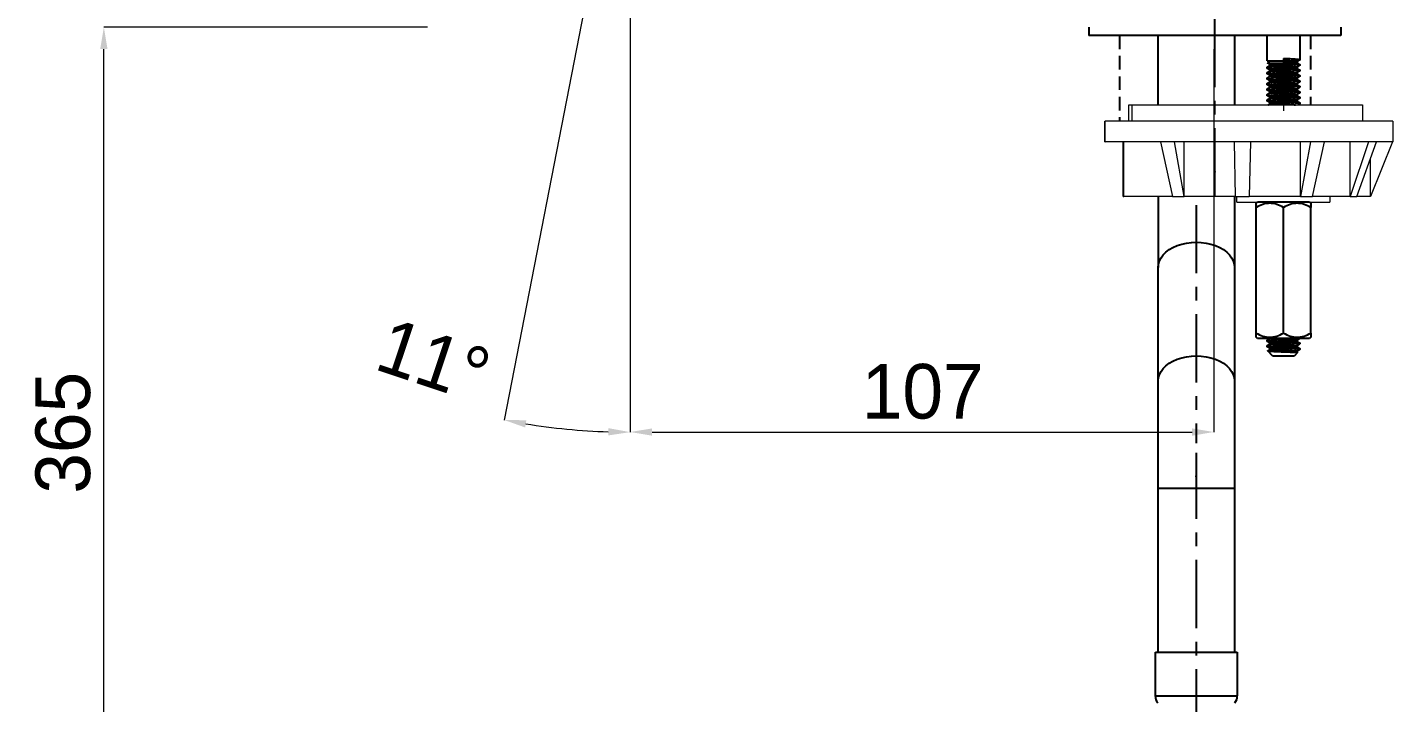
# Model space of a CAD drawing. Extents: x 0 to 1354, y 0 to 992.
# Drawn here: x 632.3 to 882.2, y 186.9 to 310.6 of the extents above; entities that cross this region are included whole.
import ezdxf

# ---------------------------------------------------------------- set-up
doc = ezdxf.new("R2010")
doc.units = 0
doc.header["$LTSCALE"] = 10
doc.header["$MEASUREMENT"] = 0
doc.header["$PDMODE"] = 3
doc.header["$PDSIZE"] = -10
doc.linetypes.add('CENTER', pattern=[2, 1.25, -0.25, 0.25, -0.25])
doc.linetypes.add('HIDDEN', pattern=[0.375, 0.25, -0.125])
doc.layers.get('0').update_dxf_attribs({"linetype": 'CONTINUOUS'})
doc.layers.get('DEFPOINTS').update_dxf_attribs({"linetype": 'CONTINUOUS'})
doc.layers.add('1', color=7, linetype='CONTINUOUS')
doc.styles.add('Daelim Dimension', font='')
doc.styles.get('Daelim Dimension').set_extended_font_data('나눔고딕')
doc.dimstyles.new('DEFAULT', dxfattribs={"dimscale": 2, "dimtxt": 2, "dimasz": 2, "dimexe": 0, "dimexo": 2, "dimgap": 1, "dimtad": 1, "dimdec": 1, "dimzin": 9, "dimdsep": 46, "dimtxsty": 'Daelim Dimension', "dimcen": 0.5, "dimclrd": 252, "dimclre": 252, "dimclrt": 3, "dimadec": 1, "dimazin": 0, "dimtfac": 1, "dimtdec": 1, "dimtix": 1, "dimtmove": 0, "dimatfit": 3, "dimfxl": 1, "dimtolj": 1, "dimtzin": 1, "dimlwd": 9, "dimlwe": 9, "dimarcsym": 0})

# ---------------------------------------------------------------- blocks, each defined once
blk = doc.blocks.new('*D0')
at = {"color": 5, "lineweight": 9, "ltscale": 0.5, "transparency": 16777216}
for p, q in [((742.64, 353.25), (742.64, 236.46)), ((849.49, 306.58), (849.49, 236.46)), ((746.64, 236.46), (845.49, 236.46))]:
    blk.add_line(p, q, dxfattribs=at)
at = {"color": 5, "ltscale": 0.5, "transparency": 16777216}
for points in [[(746.64, 237.12), (746.64, 235.79), (742.64, 236.46)], [(845.49, 237.12), (845.49, 235.79), (849.49, 236.46)]]:
    blk.add_solid(points, dxfattribs=at)
at = {"layer": 'DEFPOINTS', "color": 0, "ltscale": 0.5, "transparency": 16777216}
for p in [(742.64, 357.25), (849.49, 310.58), (849.49, 236.46)]:
    blk.add_point(p, dxfattribs=at)
at = {"color": 7, "ltscale": 0.5, "transparency": 16777216, "insert": (796.19, 243.86), "char_height": 10, "attachment_point": 5, "style": 'Daelim Dimension'}
blk.add_mtext('\\A1;107', dxfattribs=at)
blk = doc.blocks.new('*D1')
at = {"color": 5, "lineweight": 9, "ltscale": 0.5, "transparency": 16777216}
for p, q in [((741.87, 353.32), (719.58, 238.66)), ((742.64, 349.25), (742.64, 236.44))]:
    blk.add_line(p, q, dxfattribs=at)
blk.add_arc((742.64, 357.25), 120.81, 260.8971, 268.1029, dxfattribs=at)
at = {"color": 5, "ltscale": 0.5, "transparency": 16777216}
for points in [[(723.41, 237.3), (723.64, 238.62), (719.58, 238.66)], [(738.65, 237.17), (738.63, 235.84), (742.64, 236.44)]]:
    blk.add_solid(points, dxfattribs=at)
at = {"layer": 'DEFPOINTS', "color": 0, "ltscale": 0.5, "transparency": 16777216}
for p in [(744.26, 365.59), (743.21, 360.19), (742.64, 357.25), (742.64, 353.25), (734.91, 236.68)]:
    blk.add_point(p, dxfattribs=at)
at = {"color": 7, "ltscale": 0.5, "transparency": 16777216, "insert": (706.69, 249.62), "char_height": 10, "attachment_point": 5, "rotation": 341.5327, "style": 'Daelim Dimension'}
blk.add_mtext('\\A1;11%%D', dxfattribs=at)
blk = doc.blocks.new('*D8')
at = {"color": 5, "lineweight": 9, "ltscale": 0.5, "transparency": 16777216}
for p, q in [((705.57, 310.58), (646.3, 310.58)), ((646.3, 166.08), (646.3, 306.58)), ((831.02, 162.08), (646.3, 162.08))]:
    blk.add_line(p, q, dxfattribs=at)
at = {"color": 5, "ltscale": 0.5, "transparency": 16777216}
for points in [[(645.63, 306.58), (646.97, 306.58), (646.3, 310.58)], [(645.63, 166.08), (646.97, 166.08), (646.3, 162.08)]]:
    blk.add_solid(points, dxfattribs=at)
at = {"layer": 'DEFPOINTS', "color": 0, "ltscale": 0.5, "transparency": 16777216}
for p in [(646.3, 310.58), (709.57, 310.58), (835.02, 162.08)]:
    blk.add_point(p, dxfattribs=at)
at = {"color": 7, "ltscale": 0.5, "transparency": 16777216, "insert": (638.85, 236.33), "char_height": 10, "attachment_point": 5, "rotation": 90, "style": 'Daelim Dimension'}
blk.add_mtext('\\A1;365', dxfattribs=at)

msp = doc.modelspace()

# ---------------------------------------------------------------- linework, layer by layer
at = {"ltscale": 0.5}
for p, q in [((826.61, 310.58), (826.61, 309.1)), ((872.74, 310.58), (872.74, 309.1))]:
    msp.add_line(p, q, dxfattribs=at)
at = {"color": 7, "linetype": 'HIDDEN'}
for p, q in [((832.19, 309.1), (832.19, 293.38)), ((867.19, 309.1), (867.19, 296.38))]:
    msp.add_line(p, q, dxfattribs=at)
at = {"layer": '1', "color": 7, "linetype": 'Continuous'}
for p, q in [((872.74, 309.1), (826.61, 309.1)), ((839.27, 296.38), (839.27, 309.1)), ((853.27, 309.1), (853.27, 296.38)), ((859.21, 304.43), (859.21, 309.1)), ((865.21, 309.1), (865.21, 304.59)), ((859.21, 304.43), (862.21, 304.43)), ((859.21, 303.09), (859.21, 303.26)), ((859.33, 304.04), (859.71, 304.43)), ((859.71, 303.55), (859.71, 303.8)), ((859.71, 302.55), (859.71, 302.8)), ((863.71, 303.93), (860.72, 303.93)), ((862.21, 304.84), (862.21, 304.43)), ((862.21, 304.43), (862.21, 304.13)), ((864.71, 304.43), (864.77, 304.37)), ((864.71, 304.31), (864.71, 304.06)), ((864.71, 303.31), (864.71, 303.06)), ((865.21, 303.76), (865.21, 303.59)), ((865.21, 302.76), (865.21, 302.59)), ((859.21, 302.09), (859.21, 302.26)), ((859.21, 301.09), (859.21, 301.26)), ((859.21, 300.09), (859.21, 300.26)), ((859.71, 301.55), (859.71, 301.8)), ((859.71, 300.55), (859.71, 300.8)), ((864.71, 302.31), (864.71, 302.06)), ((864.71, 301.31), (864.71, 301.06)), ((864.71, 300.31), (864.71, 300.06)), ((865.21, 301.76), (865.21, 301.59)), ((865.21, 300.76), (865.21, 300.59)), ((859.21, 299.09), (859.21, 299.26)), ((859.21, 298.09), (859.21, 298.26)), ((859.71, 299.55), (859.71, 299.8)), ((859.71, 298.55), (859.71, 298.8)), ((859.71, 297.55), (859.71, 297.8)), ((864.71, 299.31), (864.71, 299.06)), ((864.71, 298.31), (864.71, 298.06)), ((865.21, 299.76), (865.21, 299.59)), ((865.21, 298.76), (865.21, 298.59)), ((865.21, 297.76), (865.21, 297.59)), ((859.21, 297.09), (859.21, 297.26)), ((859.71, 296.55), (859.71, 296.8)), ((864.71, 297.31), (864.71, 297.06)), ((865.21, 296.76), (865.21, 296.59)), ((839.27, 279.58), (839.27, 266.62)), ((853.27, 279.58), (853.27, 266.62)), ((857.21, 278.36), (857.44, 278.58)), ((857.21, 254.58), (857.21, 277.58)), ((866.99, 278.58), (857.44, 278.58)), ((862.21, 254.58), (862.21, 277.58)), ((866.99, 278.58), (867.21, 278.36)), ((867.21, 254.58), (867.21, 277.58)), ((839.27, 245.81), (839.27, 266.62)), ((853.27, 266.62), (853.27, 245.81)), ((857.44, 253.58), (857.21, 253.81)), ((866.99, 253.58), (857.44, 253.58)), ((859.21, 253.09), (859.21, 253.26)), ((859.71, 253.55), (859.71, 253.58)), ((859.71, 252.55), (859.71, 252.8)), ((864.71, 253.31), (864.71, 253.06)), ((865.21, 252.76), (865.21, 252.59)), ((867.21, 253.81), (866.99, 253.58)), ((859.21, 252.09), (859.21, 252.26)), ((860.21, 250.43), (859.34, 251.3)), ((859.71, 251.55), (859.71, 251.8)), ((860.21, 250.43), (864.21, 250.43)), ((864.79, 251), (864.21, 250.43)), ((864.71, 252.31), (864.71, 252.06)), ((864.71, 251.31), (864.71, 251.05)), ((865.21, 251.76), (865.21, 251.59)), ((839.27, 226.13), (839.27, 245.81)), ((853.27, 245.81), (853.27, 226.13)), ((839.27, 196.13), (839.27, 226.13)), ((846.27, 226.13), (839.27, 226.13)), ((853.27, 226.13), (846.27, 226.13)), ((853.27, 226.13), (853.27, 196.13)), ((838.77, 188.13), (838.77, 196.13)), ((838.77, 196.13), (846.27, 196.13)), ((846.27, 196.13), (853.77, 196.13)), ((853.77, 196.13), (853.77, 188.13)), ((838.77, 188.13), (846.27, 188.13)), ((846.27, 188.13), (853.77, 188.13))]:
    msp.add_line(p, q, dxfattribs=at)
at = {"layer": '1', "color": 7, "linetype": 'Continuous', "lineweight": 18}
for p, q in [((833.9, 293.38), (833.9, 296.38)), ((833.9, 296.38), (834.45, 296.38)), ((834.45, 296.38), (876.71, 296.38)), ((876.71, 296.38), (876.71, 293.38)), ((829.5, 293.38), (829.58, 293.38)), ((829.5, 289.58), (829.5, 293.38)), ((882.21, 293.38), (829.58, 293.38)), ((882.21, 293.38), (882.21, 289.58)), ((829.5, 289.58), (829.58, 289.58)), ((839.72, 289.58), (829.58, 289.58)), ((832.9, 279.58), (832.9, 289.58)), ((839.72, 289.58), (841.9, 279.58)), ((842.25, 289.58), (839.72, 289.58)), ((853.25, 289.58), (842.28, 289.58)), ((842.28, 289.58), (842.28, 289.58)), ((844.06, 279.58), (842.28, 289.58)), ((844.06, 279.58), (844.06, 289.58)), ((856.18, 289.58), (853.25, 289.58)), ((853.46, 279.58), (853.25, 289.58)), ((856.21, 289.58), (855.96, 279.58)), ((856.21, 289.58), (856.21, 289.58)), ((867.18, 289.58), (856.21, 289.58)), ((867.18, 289.58), (865.36, 279.58)), ((865.36, 279.58), (865.36, 289.58)), ((869.71, 289.58), (867.18, 289.58)), ((867.53, 279.58), (869.74, 289.58)), ((869.74, 289.58), (869.74, 289.58)), ((877.76, 289.58), (869.74, 289.58)), ((877.76, 289.58), (874.41, 279.58)), ((874.41, 279.58), (874.41, 289.58)), ((875.66, 279.58), (879.24, 289.58)), ((879.23, 289.58), (877.76, 289.58)), ((882.17, 289.58), (878.18, 279.58)), ((879.24, 289.58), (879.24, 289.58)), ((882.17, 289.58), (879.24, 289.58)), ((882.21, 289.58), (882.17, 289.58)), ((878.18, 279.58), (878.18, 286.61)), ((832.9, 279.58), (832.97, 279.58)), ((841.9, 279.58), (832.97, 279.58)), ((841.9, 279.58), (844.06, 279.58)), ((853.46, 279.58), (844.06, 279.58)), ((853.46, 279.58), (855.96, 279.58)), ((853.71, 278.58), (853.71, 279.58)), ((853.71, 278.58), (870.71, 278.58)), ((865.36, 279.58), (855.96, 279.58)), ((865.36, 279.58), (867.53, 279.58)), ((874.41, 279.58), (867.53, 279.58)), ((870.71, 279.58), (870.71, 278.58)), ((874.41, 279.58), (875.66, 279.58)), ((878.18, 279.58), (875.66, 279.58))]:
    msp.add_line(p, q, dxfattribs=at)
at = {"layer": '1', "color": 7, "linetype": 'Continuous', "lineweight": 13}
for p, q in [((834.45, 296.38), (834.45, 293.38)), ((829.58, 289.58), (829.58, 293.38)), ((832.97, 279.58), (832.97, 289.58))]:
    msp.add_line(p, q, dxfattribs=at)
at = {"layer": '1', "color": 7, "linetype": 'Continuous'}
for centre, start, end in [((840.76, 188.13), 180, 218.4508), ((851.77, 188.13), 321.5492, 0)]:
    msp.add_arc(centre, 2, start, end, dxfattribs=at)
at = {"layer": '1', "color": 7, "linetype": 'Continuous', "lineweight": 18, "extrusion": (0, 0, -1)}
for centre, major_axis, ratio, start_param, end_param in [((854.61, 221.43), (-15.38, 68.06), 0.332406, 0.128423, 0.129785), ((854.73, 221.43), (-0.02, 68.25), 0.401159, 0.053537, 0.054899), ((854.85, 221.46), (15.35, 68.03), 0.332526, 6.261762, 6.263125), ((854.93, 221.43), (24.43, 68.11), 0.178447, 6.272718, 6.27408)]:
    msp.add_ellipse(centre, major_axis=major_axis, ratio=ratio, start_param=start_param, end_param=end_param, dxfattribs=at)
at = {"layer": '1', "color": 7, "linetype": 'Continuous', "extrusion": (0, 0, -1)}
for centre in [(846.27, 266.62), (846.27, 245.81)]:
    msp.add_ellipse(centre, major_axis=(-7, 0), ratio=0.656059, start_param=0, end_param=3.141593, dxfattribs=at)
at = {"layer": '1', "color": 1, "linetype": 'CENTER'}
for points, knots in [([(849.67, 279.8), (849.67, 284.8), (849.67, 331.53)], [0, 0, 0.096663, 1, 1]), ([(846.27, 277.98), (846.27, 272.98), (846.27, 234.45)], [0, 0, 0.114857, 1, 1]), ([(846.27, 232.63), (846.27, 227.63), (846.27, 170.7)], [0, 0, 0.080737, 1, 1])]:
    msp.add_open_spline(points, degree=1, knots=knots, dxfattribs=at)
at = {"layer": '1', "color": 7, "linetype": 'Continuous'}
for points, knots in [([(859.21, 303.26), (859.21, 303.25), (859.23, 303.24), (859.33, 303.21), (859.46, 303.19), (859.8, 303.16), (860.02, 303.14), (860.54, 303.11), (860.83, 303.09), (861.46, 303.05), (861.8, 303.03), (862.48, 303), (862.82, 302.98), (863.46, 302.94), (863.76, 302.93), (864.3, 302.89), (864.53, 302.87), (864.9, 302.84), (865.04, 302.82), (865.18, 302.79), (865.21, 302.78), (865.21, 302.76)], [0, 0, 0, 0, 0.062306, 0.062306, 0.169753, 0.169753, 0.277207, 0.277207, 0.384644, 0.384644, 0.49211, 0.49211, 0.599543, 0.599543, 0.707012, 0.707012, 0.814452, 0.814452, 0.921903, 0.921903, 1, 1, 1, 1]), ([(865.21, 302.59), (865.21, 302.6), (865.21, 302.6), (865.16, 302.63), (865.07, 302.65), (864.78, 302.68), (864.58, 302.7), (864.11, 302.74), (863.82, 302.76), (863.22, 302.79), (862.89, 302.81), (862.22, 302.84), (861.87, 302.86), (861.22, 302.9), (860.9, 302.92), (860.33, 302.95), (860.07, 302.97), (859.65, 303.01), (859.49, 303.03), (859.27, 303.06), (859.22, 303.08), (859.21, 303.09)], [0, 0, 0, 0, 0.035132, 0.035132, 0.142705, 0.142705, 0.250312, 0.250312, 0.357888, 0.357888, 0.465496, 0.465496, 0.57307, 0.57307, 0.68066, 0.68066, 0.788248, 0.788248, 0.895827, 0.895827, 1, 1, 1, 1]), ([(860.72, 303.93), (860.44, 303.94), (860.19, 303.95), (859.77, 303.97), (859.6, 303.98), (859.38, 304.01), (859.32, 304.02), (859.32, 304.03), (859.32, 304.03), (859.32, 304.03)], [0, 0, 0, 0, 0.321107, 0.321107, 0.64382, 0.64382, 0.966535, 0.966535, 1, 1, 1, 1]), ([(864.7, 303.07), (864.67, 303.08), (864.6, 303.1), (864.39, 303.13), (864.23, 303.15), (863.84, 303.19), (863.61, 303.21), (863.11, 303.24), (862.84, 303.26), (862.28, 303.3), (861.99, 303.32), (861.45, 303.35), (861.18, 303.37), (860.69, 303.4), (860.47, 303.42), (860.12, 303.46), (859.97, 303.47), (859.77, 303.51), (859.72, 303.53), (859.71, 303.55), (859.71, 303.55), (859.71, 303.55)], [0, 0, 0, 0, 0.099977, 0.099977, 0.211767, 0.211767, 0.32359, 0.32359, 0.435385, 0.435385, 0.547181, 0.547181, 0.658997, 0.658997, 0.77079, 0.77079, 0.882627, 0.882627, 0.994411, 0.994411, 1, 1, 1, 1]), ([(864.7, 302.07), (864.69, 302.08), (864.66, 302.09), (864.54, 302.11), (864.42, 302.13), (864.09, 302.17), (863.89, 302.19), (863.43, 302.22), (863.17, 302.24), (862.63, 302.27), (862.35, 302.29), (861.79, 302.33), (861.5, 302.35), (860.99, 302.38), (860.74, 302.4), (860.33, 302.44), (860.15, 302.45), (859.88, 302.49), (859.79, 302.51), (859.72, 302.53), (859.71, 302.54), (859.71, 302.55)], [0, 0, 0, 0, 0.058801, 0.058801, 0.169952, 0.169952, 0.281099, 0.281099, 0.39227, 0.39227, 0.503404, 0.503404, 0.614583, 0.614583, 0.725721, 0.725721, 0.836889, 0.836889, 0.948035, 0.948035, 1, 1, 1, 1]), ([(859.73, 303.79), (859.76, 303.77), (859.82, 303.76), (860.02, 303.73), (860.18, 303.71), (860.55, 303.67), (860.78, 303.65), (861.28, 303.62), (861.55, 303.6), (862.1, 303.56), (862.39, 303.54), (862.94, 303.51), (863.21, 303.49), (863.7, 303.46), (863.92, 303.44), (864.29, 303.4), (864.44, 303.38), (864.64, 303.35), (864.7, 303.33), (864.71, 303.31), (864.71, 303.31), (864.71, 303.3)], [0, 0, 0, 0, 0.092499, 0.092499, 0.204283, 0.204283, 0.316097, 0.316097, 0.427888, 0.427888, 0.539675, 0.539675, 0.651489, 0.651489, 0.763274, 0.763274, 0.875106, 0.875106, 0.986884, 0.986884, 1, 1, 1, 1]), ([(859.73, 302.79), (859.74, 302.78), (859.75, 302.78), (859.82, 302.76), (859.93, 302.74), (860.21, 302.7), (860.4, 302.68), (860.83, 302.65), (861.08, 302.63), (861.61, 302.6), (861.89, 302.58), (862.45, 302.54), (862.74, 302.52), (863.27, 302.49), (863.52, 302.47), (863.97, 302.43), (864.16, 302.41), (864.47, 302.38), (864.58, 302.36), (864.69, 302.33), (864.71, 302.32), (864.71, 302.3)], [0, 0, 0, 0, 0.032245, 0.032245, 0.143447, 0.143447, 0.254625, 0.254625, 0.365847, 0.365847, 0.477017, 0.477017, 0.588222, 0.588222, 0.699404, 0.699404, 0.810594, 0.810594, 0.921793, 0.921793, 1, 1, 1, 1]), ([(865.21, 303.59), (865.21, 303.61), (865.18, 303.62), (865.05, 303.65), (864.91, 303.67), (864.54, 303.7), (864.3, 303.72), (863.77, 303.76), (863.46, 303.78), (862.83, 303.81), (862.48, 303.83), (861.81, 303.87), (861.47, 303.88), (861.16, 303.9), (861.01, 303.91), (860.86, 303.92), (860.72, 303.93)], [0, 0, 0, 0, 0.117085, 0.117085, 0.278512, 0.278512, 0.439927, 0.439927, 0.601334, 0.601334, 0.762766, 0.762766, 0.924158, 0.924158, 0.924158, 1, 1, 1, 1]), ([(865.21, 304.59), (865.21, 304.61), (865.17, 304.63), (864.99, 304.66), (864.83, 304.68), (864.44, 304.71), (864.19, 304.73), (863.63, 304.77), (863.32, 304.79), (862.74, 304.82), (862.48, 304.83), (862.21, 304.84)], [0, 0, 0, 0, 0.187281, 0.187281, 0.402456, 0.402456, 0.617581, 0.617581, 0.832718, 0.832718, 1, 1, 1, 1]), ([(862.21, 304.55), (862.25, 304.55), (862.28, 304.55), (862.6, 304.53), (862.88, 304.51), (863.4, 304.48), (863.65, 304.46), (863.91, 304.44), (863.96, 304.43), (864, 304.43)], [0, 0, 0, 0, 0.053341, 0.053341, 0.477671, 0.477671, 0.901842, 0.901842, 1, 1, 1, 1]), ([(864.7, 304.07), (864.69, 304.07), (864.68, 304.08), (864.59, 304.1), (864.48, 304.12), (864.19, 304.16), (864, 304.18), (863.56, 304.21), (863.31, 304.23), (862.78, 304.26), (862.49, 304.28), (862.21, 304.3)], [0, 0, 0, 0, 0.082063, 0.082063, 0.311546, 0.311546, 0.540984, 0.540984, 0.770498, 0.770498, 1, 1, 1, 1]), ([(862.21, 304.13), (862.37, 304.11), (862.54, 304.08), (862.7, 304.06), (863.04, 304.02), (863.39, 303.97), (863.71, 303.93)], [0, 0, 0, 0, 0.316637, 0.316637, 0.316637, 1, 1, 1, 1]), ([(863.71, 303.93), (863.99, 303.91), (864.26, 303.89), (864.69, 303.86), (864.87, 303.84), (865.12, 303.8), (865.2, 303.79), (865.21, 303.77), (865.21, 303.76), (865.21, 303.76)], [0, 0, 0, 0, 0.314872, 0.314872, 0.636042, 0.636042, 0.957308, 0.957308, 1, 1, 1, 1]), ([(864.79, 304.35), (864.78, 304.36), (864.75, 304.37), (864.61, 304.39), (864.49, 304.4), (864.23, 304.42), (864.12, 304.42), (864, 304.43)], [0, 0, 0, 0, 0.316108, 0.316108, 0.752657, 0.752657, 1, 1, 1, 1]), ([(864, 304.43), (864.15, 304.43), (864.29, 304.43), (864.58, 304.43), (864.71, 304.43), (864.89, 304.43), (864.94, 304.43), (864.94, 304.43), (864.94, 304.43), (864.94, 304.43)], [0, 0, 0, 0, 0.255283, 0.255283, 0.609051, 0.609051, 0.994456, 0.994456, 1, 1, 1, 1]), ([(859.23, 302.28), (859.22, 302.27), (859.21, 302.27), (859.21, 302.25), (859.27, 302.23), (859.48, 302.19), (859.65, 302.17), (860.07, 302.14), (860.32, 302.12), (860.89, 302.08), (861.21, 302.06), (861.87, 302.03), (862.21, 302.01), (862.88, 301.98), (863.21, 301.96), (863.82, 301.92), (864.1, 301.91), (864.57, 301.87), (864.77, 301.85), (865.06, 301.81), (865.16, 301.8), (865.21, 301.77), (865.21, 301.77), (865.21, 301.76)], [0, 0, 0, 0, 0.027906, 0.027906, 0.132117, 0.132117, 0.236367, 0.236367, 0.340585, 0.340585, 0.444817, 0.444817, 0.54904, 0.54904, 0.653254, 0.653254, 0.7575, 0.7575, 0.861716, 0.861716, 0.965964, 0.965964, 1, 1, 1, 1]), ([(865.2, 301.58), (865.2, 301.58), (865.21, 301.59), (865.22, 301.61), (865.17, 301.63), (864.97, 301.66), (864.81, 301.68), (864.41, 301.71), (864.15, 301.73), (863.59, 301.77), (863.28, 301.79), (862.63, 301.82), (862.28, 301.84), (861.61, 301.88), (861.28, 301.9), (860.67, 301.93), (860.38, 301.95), (859.89, 301.98), (859.69, 302), (859.38, 302.04), (859.28, 302.06), (859.22, 302.08), (859.21, 302.09), (859.21, 302.09)], [0, 0, 0, 0, 0.023619, 0.023619, 0.12783, 0.12783, 0.232073, 0.232073, 0.336291, 0.336291, 0.440517, 0.440517, 0.544741, 0.544741, 0.648951, 0.648951, 0.753198, 0.753198, 0.857412, 0.857412, 0.961655, 0.961655, 1, 1, 1, 1]), ([(859.21, 301.26), (859.21, 301.26), (859.22, 301.25), (859.28, 301.22), (859.38, 301.2), (859.68, 301.17), (859.89, 301.15), (860.37, 301.12), (860.66, 301.1), (861.27, 301.06), (861.6, 301.04), (862.27, 301.01), (862.62, 300.99), (863.27, 300.95), (863.59, 300.94), (864.15, 300.9), (864.4, 300.88), (864.81, 300.85), (864.97, 300.83), (865.16, 300.79), (865.21, 300.78), (865.21, 300.76)], [0, 0, 0, 0, 0.039741, 0.039741, 0.147309, 0.147309, 0.254905, 0.254905, 0.362472, 0.362472, 0.470074, 0.470074, 0.57764, 0.57764, 0.685227, 0.685227, 0.792804, 0.792804, 0.900377, 0.900377, 1, 1, 1, 1]), ([(865.21, 300.59), (865.21, 300.6), (865.2, 300.61), (865.11, 300.64), (864.99, 300.66), (864.67, 300.69), (864.45, 300.71), (863.94, 300.75), (863.65, 300.77), (863.03, 300.8), (862.69, 300.82), (862.02, 300.85), (861.67, 300.87), (861.03, 300.91), (860.72, 300.93), (860.18, 300.96), (859.93, 300.98), (859.55, 301.02), (859.41, 301.04), (859.25, 301.07), (859.22, 301.08), (859.21, 301.09)], [0, 0, 0, 0, 0.056335, 0.056335, 0.163935, 0.163935, 0.27155, 0.27155, 0.379144, 0.379144, 0.48677, 0.48677, 0.594361, 0.594361, 0.701983, 0.701983, 0.809582, 0.809582, 0.917187, 0.917187, 1, 1, 1, 1]), ([(859.21, 300.26), (859.21, 300.25), (859.25, 300.23), (859.4, 300.2), (859.55, 300.18), (859.93, 300.15), (860.17, 300.13), (860.71, 300.09), (861.02, 300.07), (861.67, 300.04), (862.01, 300.02), (862.68, 299.99), (863.02, 299.97), (863.64, 299.93), (863.94, 299.92), (864.44, 299.88), (864.66, 299.86), (864.99, 299.82), (865.11, 299.81), (865.2, 299.78), (865.21, 299.77), (865.21, 299.76)], [0, 0, 0, 0, 0.082541, 0.082541, 0.190228, 0.190228, 0.297899, 0.297899, 0.405571, 0.405571, 0.513253, 0.513253, 0.620911, 0.620911, 0.728614, 0.728614, 0.836279, 0.836279, 0.943967, 0.943967, 1, 1, 1, 1]), ([(865.21, 299.59), (865.21, 299.6), (865.21, 299.6), (865.2, 299.62), (865.13, 299.64), (864.88, 299.67), (864.7, 299.69), (864.26, 299.73), (863.99, 299.74), (863.41, 299.78), (863.09, 299.8), (862.42, 299.83), (862.08, 299.85), (861.42, 299.89), (861.09, 299.91), (860.5, 299.94), (860.22, 299.96), (859.77, 299.99), (859.58, 300.01), (859.32, 300.05), (859.24, 300.07), (859.22, 300.09), (859.21, 300.09), (859.21, 300.09)], [0, 0, 0, 0, 0.012831, 0.012831, 0.120415, 0.120415, 0.228042, 0.228042, 0.335633, 0.335633, 0.443245, 0.443245, 0.550837, 0.550837, 0.65843, 0.65843, 0.766043, 0.766043, 0.873632, 0.873632, 0.981255, 0.981255, 1, 1, 1, 1]), ([(864.7, 301.07), (864.7, 301.07), (864.69, 301.07), (864.65, 301.09), (864.56, 301.11), (864.31, 301.14), (864.13, 301.16), (863.72, 301.2), (863.48, 301.22), (862.97, 301.25), (862.69, 301.27), (862.13, 301.31), (861.85, 301.32), (861.3, 301.36), (861.04, 301.38), (860.58, 301.41), (860.37, 301.43), (860.04, 301.47), (859.91, 301.48), (859.75, 301.52), (859.71, 301.54), (859.71, 301.55)], [0, 0, 0, 0, 0.012707, 0.012707, 0.12395, 0.12395, 0.235157, 0.235157, 0.346407, 0.346407, 0.457609, 0.457609, 0.568831, 0.568831, 0.680053, 0.680053, 0.791266, 0.791266, 0.902509, 0.902509, 1, 1, 1, 1]), ([(864.7, 300.07), (864.68, 300.08), (864.64, 300.09), (864.48, 300.12), (864.34, 300.14), (863.99, 300.18), (863.77, 300.19), (863.3, 300.23), (863.03, 300.25), (862.48, 300.28), (862.2, 300.3), (861.64, 300.34), (861.36, 300.35), (860.86, 300.39), (860.63, 300.41), (860.23, 300.45), (860.07, 300.46), (859.83, 300.5), (859.75, 300.52), (859.72, 300.54), (859.71, 300.55), (859.71, 300.55)], [0, 0, 0, 0, 0.07777, 0.07777, 0.188937, 0.188937, 0.300118, 0.300118, 0.4113, 0.4113, 0.522462, 0.522462, 0.633664, 0.633664, 0.744828, 0.744828, 0.856032, 0.856032, 0.967193, 0.967193, 1, 1, 1, 1]), ([(859.73, 301.79), (859.75, 301.78), (859.79, 301.76), (859.95, 301.73), (860.09, 301.72), (860.45, 301.68), (860.66, 301.66), (861.14, 301.63), (861.41, 301.61), (861.95, 301.57), (862.24, 301.55), (862.8, 301.52), (863.07, 301.5), (863.58, 301.47), (863.81, 301.45), (864.2, 301.41), (864.36, 301.39), (864.6, 301.36), (864.68, 301.34), (864.71, 301.32), (864.71, 301.31), (864.71, 301.3)], [0, 0, 0, 0, 0.074862, 0.074862, 0.186419, 0.186419, 0.297989, 0.297989, 0.40956, 0.40956, 0.52111, 0.52111, 0.632701, 0.632701, 0.744254, 0.744254, 0.855848, 0.855848, 0.967397, 0.967397, 1, 1, 1, 1]), ([(859.73, 300.79), (859.73, 300.79), (859.73, 300.78), (859.78, 300.77), (859.87, 300.75), (860.13, 300.71), (860.3, 300.69), (860.71, 300.66), (860.95, 300.64), (861.47, 300.6), (861.75, 300.59), (862.3, 300.55), (862.59, 300.53), (863.13, 300.5), (863.39, 300.48), (863.86, 300.44), (864.06, 300.42), (864.4, 300.39), (864.52, 300.37), (864.68, 300.34), (864.71, 300.32), (864.71, 300.3)], [0, 0, 0, 0, 0.011172, 0.011172, 0.12261, 0.12261, 0.234012, 0.234012, 0.345459, 0.345459, 0.456857, 0.456857, 0.568276, 0.568276, 0.679694, 0.679694, 0.791102, 0.791102, 0.90254, 0.90254, 1, 1, 1, 1]), ([(859.21, 299.26), (859.21, 299.26), (859.22, 299.26), (859.24, 299.23), (859.32, 299.22), (859.58, 299.18), (859.76, 299.16), (860.22, 299.13), (860.49, 299.11), (861.08, 299.07), (861.41, 299.05), (862.07, 299.02), (862.42, 299), (863.08, 298.96), (863.4, 298.95), (863.99, 298.91), (864.26, 298.89), (864.7, 298.86), (864.88, 298.84), (865.13, 298.8), (865.2, 298.79), (865.21, 298.77), (865.21, 298.76), (865.21, 298.76)], [0, 0, 0, 0, 0.018325, 0.018325, 0.125896, 0.125896, 0.233511, 0.233511, 0.341089, 0.341089, 0.448693, 0.448693, 0.55627, 0.55627, 0.663855, 0.663855, 0.771451, 0.771451, 0.879028, 0.879028, 0.986637, 0.986637, 1, 1, 1, 1]), ([(865.21, 298.59), (865.21, 298.61), (865.18, 298.62), (865.05, 298.65), (864.91, 298.67), (864.54, 298.7), (864.31, 298.72), (863.77, 298.76), (863.47, 298.78), (862.83, 298.81), (862.49, 298.83), (861.82, 298.87), (861.48, 298.88), (860.85, 298.92), (860.55, 298.94), (860.03, 298.97), (859.81, 298.99), (859.46, 299.03), (859.34, 299.05), (859.23, 299.07), (859.21, 299.08), (859.21, 299.09)], [0, 0, 0, 0, 0.07721, 0.07721, 0.184876, 0.184876, 0.292534, 0.292534, 0.400187, 0.400187, 0.507857, 0.507857, 0.6155, 0.6155, 0.723186, 0.723186, 0.830835, 0.830835, 0.938504, 0.938504, 1, 1, 1, 1]), ([(859.21, 298.26), (859.21, 298.25), (859.23, 298.24), (859.34, 298.21), (859.46, 298.19), (859.8, 298.16), (860.03, 298.14), (860.54, 298.1), (860.84, 298.09), (861.47, 298.05), (861.81, 298.03), (862.48, 298), (862.82, 297.98), (863.46, 297.94), (863.77, 297.93), (864.3, 297.89), (864.54, 297.87), (864.91, 297.84), (865.04, 297.82), (865.18, 297.79), (865.21, 297.78), (865.21, 297.76)], [0, 0, 0, 0, 0.061744, 0.061744, 0.169363, 0.169363, 0.276988, 0.276988, 0.384598, 0.384598, 0.492236, 0.492236, 0.599841, 0.599841, 0.707482, 0.707482, 0.815094, 0.815094, 0.922717, 0.922717, 1, 1, 1, 1]), ([(865.21, 297.59), (865.21, 297.6), (865.21, 297.6), (865.16, 297.63), (865.07, 297.65), (864.78, 297.68), (864.58, 297.7), (864.11, 297.74), (863.83, 297.76), (863.22, 297.79), (862.89, 297.81), (862.22, 297.84), (861.88, 297.86), (861.22, 297.9), (860.9, 297.92), (860.33, 297.95), (860.08, 297.97), (859.66, 298.01), (859.49, 298.03), (859.27, 298.06), (859.21, 298.08), (859.21, 298.09)], [0, 0, 0, 0, 0.034236, 0.034236, 0.141807, 0.141807, 0.249413, 0.249413, 0.356986, 0.356986, 0.464592, 0.464592, 0.572164, 0.572164, 0.679752, 0.679752, 0.787339, 0.787339, 0.894915, 0.894915, 1, 1, 1, 1]), ([(864.7, 299.07), (864.69, 299.07), (864.68, 299.08), (864.61, 299.1), (864.51, 299.12), (864.22, 299.15), (864.03, 299.17), (863.6, 299.21), (863.35, 299.22), (862.83, 299.26), (862.55, 299.28), (861.99, 299.32), (861.7, 299.33), (861.17, 299.37), (860.91, 299.39), (860.47, 299.42), (860.27, 299.44), (859.97, 299.48), (859.85, 299.49), (859.74, 299.53), (859.71, 299.54), (859.71, 299.55)], [0, 0, 0, 0, 0.031894, 0.031894, 0.143094, 0.143094, 0.25427, 0.25427, 0.36549, 0.36549, 0.476658, 0.476658, 0.58786, 0.58786, 0.69904, 0.69904, 0.810228, 0.810228, 0.921426, 0.921426, 1, 1, 1, 1]), ([(864.7, 298.07), (864.67, 298.08), (864.61, 298.1), (864.41, 298.13), (864.26, 298.15), (863.88, 298.19), (863.65, 298.2), (863.16, 298.24), (862.89, 298.26), (862.34, 298.29), (862.05, 298.31), (861.5, 298.35), (861.22, 298.36), (860.74, 298.4), (860.51, 298.42), (860.14, 298.45), (859.99, 298.47), (859.79, 298.51), (859.73, 298.53), (859.71, 298.55), (859.71, 298.55), (859.71, 298.55)], [0, 0, 0, 0, 0.095206, 0.095206, 0.206599, 0.206599, 0.318023, 0.318023, 0.429424, 0.429424, 0.540821, 0.540821, 0.652245, 0.652245, 0.763641, 0.763641, 0.875082, 0.875082, 0.98647, 0.98647, 1, 1, 1, 1]), ([(864.7, 297.07), (864.69, 297.07), (864.66, 297.08), (864.56, 297.11), (864.44, 297.13), (864.13, 297.16), (863.93, 297.18), (863.48, 297.22), (863.22, 297.23), (862.68, 297.27), (862.4, 297.29), (861.84, 297.33), (861.56, 297.34), (861.03, 297.38), (860.79, 297.4), (860.36, 297.43), (860.18, 297.45), (859.9, 297.48), (859.8, 297.5), (859.73, 297.53), (859.71, 297.54), (859.71, 297.55)], [0, 0, 0, 0, 0.052596, 0.052596, 0.163566, 0.163566, 0.274525, 0.274525, 0.385516, 0.385516, 0.496464, 0.496464, 0.607456, 0.607456, 0.71841, 0.71841, 0.829389, 0.829389, 0.940353, 0.940353, 1, 1, 1, 1]), ([(859.73, 299.79), (859.74, 299.78), (859.77, 299.77), (859.89, 299.74), (860.02, 299.73), (860.34, 299.69), (860.55, 299.67), (861.01, 299.64), (861.27, 299.62), (861.81, 299.58), (862.09, 299.56), (862.65, 299.53), (862.93, 299.51), (863.45, 299.48), (863.69, 299.46), (864.11, 299.42), (864.28, 299.4), (864.55, 299.37), (864.64, 299.35), (864.7, 299.32), (864.71, 299.31), (864.71, 299.3)], [0, 0, 0, 0, 0.057292, 0.057292, 0.16864, 0.16864, 0.279984, 0.279984, 0.391351, 0.391351, 0.502682, 0.502682, 0.614058, 0.614058, 0.725393, 0.725393, 0.836759, 0.836759, 0.948101, 0.948101, 1, 1, 1, 1]), ([(859.73, 298.79), (859.76, 298.77), (859.83, 298.76), (860.05, 298.72), (860.21, 298.7), (860.59, 298.67), (860.83, 298.65), (861.32, 298.61), (861.6, 298.6), (862.16, 298.56), (862.44, 298.54), (862.99, 298.51), (863.26, 298.49), (863.74, 298.45), (863.96, 298.43), (864.32, 298.4), (864.46, 298.38), (864.66, 298.34), (864.71, 298.33), (864.71, 298.31), (864.71, 298.31), (864.71, 298.3)], [0, 0, 0, 0, 0.103117, 0.103117, 0.214523, 0.214523, 0.325963, 0.325963, 0.437372, 0.437372, 0.548784, 0.548784, 0.660215, 0.660215, 0.771623, 0.771623, 0.883075, 0.883075, 0.994475, 0.994475, 1, 1, 1, 1]), ([(859.73, 297.79), (859.74, 297.78), (859.75, 297.78), (859.84, 297.75), (859.95, 297.74), (860.25, 297.7), (860.44, 297.68), (860.88, 297.65), (861.13, 297.63), (861.66, 297.59), (861.94, 297.57), (862.51, 297.54), (862.79, 297.52), (863.32, 297.48), (863.57, 297.47), (864, 297.43), (864.19, 297.41), (864.49, 297.38), (864.6, 297.36), (864.69, 297.33), (864.71, 297.32), (864.71, 297.3)], [0, 0, 0, 0, 0.039709, 0.039709, 0.150892, 0.150892, 0.262057, 0.262057, 0.373261, 0.373261, 0.484417, 0.484417, 0.595611, 0.595611, 0.706776, 0.706776, 0.817955, 0.817955, 0.929134, 0.929134, 1, 1, 1, 1]), ([(859.22, 297.28), (859.22, 297.27), (859.21, 297.27), (859.21, 297.25), (859.27, 297.23), (859.49, 297.19), (859.65, 297.17), (860.07, 297.14), (860.33, 297.12), (860.9, 297.08), (861.21, 297.06), (861.87, 297.03), (862.22, 297.01), (862.88, 296.98), (863.22, 296.96), (863.82, 296.92), (864.1, 296.9), (864.58, 296.87), (864.78, 296.85), (865.07, 296.81), (865.16, 296.8), (865.21, 296.77), (865.21, 296.77), (865.21, 296.76)], [0, 0, 0, 0, 0.024183, 0.024183, 0.12889, 0.12889, 0.233634, 0.233634, 0.338347, 0.338347, 0.443073, 0.443073, 0.547791, 0.547791, 0.652499, 0.652499, 0.75724, 0.75724, 0.86195, 0.86195, 0.966692, 0.966692, 1, 1, 1, 1]), ([(865.2, 296.58), (865.21, 296.58), (865.21, 296.59), (865.22, 296.61), (865.17, 296.63), (864.97, 296.66), (864.81, 296.68), (864.41, 296.71), (864.16, 296.73), (863.6, 296.77), (863.28, 296.79), (862.63, 296.82), (862.29, 296.84), (861.62, 296.88), (861.28, 296.9), (860.67, 296.93), (860.38, 296.95), (859.9, 296.98), (859.69, 297), (859.39, 297.04), (859.28, 297.06), (859.22, 297.08), (859.21, 297.09), (859.21, 297.09)], [0, 0, 0, 0, 0.018089, 0.018089, 0.122798, 0.122798, 0.227541, 0.227541, 0.332257, 0.332257, 0.436982, 0.436982, 0.541706, 0.541706, 0.646414, 0.646414, 0.751161, 0.751161, 0.855874, 0.855874, 0.960616, 0.960616, 1, 1, 1, 1]), ([(860.97, 296.38), (860.93, 296.39), (860.89, 296.39), (860.62, 296.41), (860.41, 296.43), (860.06, 296.46), (859.93, 296.48), (859.76, 296.52), (859.71, 296.53), (859.71, 296.55)], [0.652794, 0.652794, 0.652794, 0.652794, 0.6715842, 0.6715842, 0.7835818, 0.7835818, 0.8956167, 0.8956167, 1, 1, 1, 1]), ([(859.73, 296.79), (859.76, 296.77), (859.8, 296.76), (859.98, 296.73), (860.12, 296.71), (860.48, 296.68), (860.7, 296.66), (861.19, 296.62), (861.46, 296.61), (862.01, 296.57), (862.29, 296.55), (862.85, 296.52), (863.12, 296.5), (863.62, 296.46), (863.85, 296.44), (864.2, 296.41), (864.33, 296.4), (864.44, 296.38)], [0, 0, 0, 0, 0.0807096, 0.0807096, 0.192471, 0.192471, 0.3042528, 0.3042528, 0.4160263, 0.4160263, 0.5277858, 0.5277858, 0.6395809, 0.6395809, 0.7513408, 0.7513408, 0.8421734, 0.8421734, 0.8421734, 0.8421734]), ([(857.21, 277.58), (857.21, 278.03), (857.21, 278.36), (857.21, 278.36), (857.21, 278.36), (857.21, 278.36)], [0, 0, 0, 0, 0.998824, 0.998824, 1, 1, 1, 1]), ([(862.21, 277.58), (861.43, 278.03), (860.6, 278.35), (858.85, 278.36), (858, 278.04), (857.21, 277.58)], [0, 0, 0, 0, 0.5, 0.5, 1, 1, 1, 1]), ([(867.21, 277.58), (866.43, 278.03), (865.6, 278.35), (863.85, 278.36), (863, 278.04), (862.21, 277.58)], [0, 0, 0, 0, 0.5, 0.5, 1, 1, 1, 1]), ([(867.21, 278.36), (867.21, 278.36), (867.21, 278.36), (867.21, 278.36), (867.21, 278.03), (867.21, 277.58)], [0, 0, 0, 0, 0.001176, 0.001176, 1, 1, 1, 1]), ([(857.21, 254.58), (857.99, 254.13), (858.83, 253.81), (860.58, 253.81), (861.43, 254.13), (862.21, 254.58)], [0, 0, 0, 0, 0.5, 0.5, 1, 1, 1, 1]), ([(857.21, 253.81), (857.21, 253.81), (857.21, 253.81), (857.21, 253.81), (857.21, 254.14), (857.21, 254.58)], [0, 0, 0, 0, 0.001176, 0.001176, 1, 1, 1, 1]), ([(859.21, 253.26), (859.21, 253.25), (859.23, 253.24), (859.35, 253.21), (859.48, 253.19), (859.83, 253.16), (860.05, 253.14), (860.57, 253.1), (860.87, 253.08), (861.51, 253.05), (861.85, 253.03), (862.52, 253), (862.86, 252.98), (863.5, 252.94), (863.8, 252.92), (864.33, 252.89), (864.56, 252.87), (864.92, 252.83), (865.06, 252.81), (865.19, 252.79), (865.21, 252.78), (865.21, 252.76)], [0, 0, 0, 0, 0.068293, 0.068293, 0.175759, 0.175759, 0.283228, 0.283228, 0.390683, 0.390683, 0.498164, 0.498164, 0.605614, 0.605614, 0.713102, 0.713102, 0.820558, 0.820558, 0.928028, 0.928028, 1, 1, 1, 1]), ([(865.21, 252.59), (865.21, 252.6), (865.21, 252.6), (865.17, 252.63), (865.08, 252.65), (864.8, 252.68), (864.61, 252.7), (864.14, 252.73), (863.86, 252.75), (863.26, 252.79), (862.93, 252.81), (862.26, 252.84), (861.92, 252.86), (861.26, 252.9), (860.94, 252.92), (860.36, 252.95), (860.1, 252.97), (859.68, 253), (859.51, 253.02), (859.28, 253.06), (859.22, 253.07), (859.21, 253.09), (859.21, 253.09), (859.21, 253.09)], [0, 0, 0, 0, 0.027734, 0.027734, 0.135296, 0.135296, 0.242896, 0.242896, 0.350462, 0.350462, 0.458058, 0.458058, 0.565623, 0.565623, 0.673201, 0.673201, 0.780781, 0.780781, 0.888349, 0.888349, 0.995941, 0.995941, 1, 1, 1, 1]), ([(864.7, 253.07), (864.69, 253.07), (864.68, 253.08), (864.6, 253.1), (864.5, 253.12), (864.21, 253.16), (864.02, 253.17), (863.58, 253.21), (863.33, 253.23), (862.81, 253.26), (862.52, 253.28), (861.96, 253.32), (861.68, 253.33), (861.15, 253.37), (860.89, 253.39), (860.45, 253.42), (860.26, 253.44), (859.96, 253.48), (859.84, 253.5), (859.73, 253.53), (859.71, 253.54), (859.71, 253.55)], [0, 0, 0, 0, 0.031507, 0.031507, 0.142897, 0.142897, 0.254264, 0.254264, 0.365675, 0.365675, 0.477033, 0.477033, 0.588428, 0.588428, 0.699798, 0.699798, 0.811178, 0.811178, 0.922565, 0.922565, 1, 1, 1, 1]), ([(864.7, 252.07), (864.67, 252.08), (864.61, 252.1), (864.4, 252.13), (864.24, 252.15), (863.86, 252.19), (863.63, 252.2), (863.14, 252.24), (862.87, 252.26), (862.31, 252.3), (862.02, 252.31), (861.47, 252.35), (861.2, 252.37), (860.72, 252.4), (860.5, 252.42), (860.13, 252.46), (859.98, 252.47), (859.78, 252.51), (859.72, 252.53), (859.71, 252.55), (859.71, 252.55), (859.71, 252.55)], [0, 0, 0, 0, 0.099593, 0.099593, 0.210607, 0.210607, 0.321652, 0.321652, 0.432672, 0.432672, 0.54369, 0.54369, 0.654733, 0.654733, 0.765748, 0.765748, 0.876809, 0.876809, 0.987817, 0.987817, 1, 1, 1, 1]), ([(859.73, 252.79), (859.75, 252.77), (859.82, 252.76), (860.04, 252.72), (860.19, 252.7), (860.58, 252.67), (860.81, 252.65), (861.3, 252.62), (861.58, 252.6), (862.13, 252.56), (862.42, 252.54), (862.97, 252.51), (863.24, 252.49), (863.72, 252.45), (863.94, 252.43), (864.3, 252.4), (864.45, 252.38), (864.65, 252.35), (864.71, 252.33), (864.71, 252.31), (864.71, 252.31), (864.71, 252.31)], [0, 0, 0, 0, 0.10314, 0.10314, 0.214351, 0.214351, 0.325594, 0.325594, 0.436809, 0.436809, 0.548025, 0.548025, 0.659263, 0.659263, 0.770476, 0.770476, 0.881733, 0.881733, 0.992938, 0.992938, 1, 1, 1, 1]), ([(861.79, 253.58), (861.98, 253.57), (862.16, 253.56), (862.63, 253.53), (862.91, 253.51), (863.43, 253.48), (863.67, 253.46), (864.09, 253.42), (864.27, 253.4), (864.54, 253.37), (864.63, 253.35), (864.7, 253.32), (864.71, 253.31), (864.71, 253.31)], [0, 0, 0, 0, 0.128816, 0.128816, 0.32331, 0.32331, 0.517733, 0.517733, 0.712206, 0.712206, 0.906643, 0.906643, 1, 1, 1, 1]), ([(862.21, 254.58), (862.99, 254.13), (863.83, 253.81), (865.58, 253.81), (866.43, 254.13), (867.21, 254.58)], [0, 0, 0, 0, 0.5, 0.5, 1, 1, 1, 1]), ([(867.21, 254.58), (867.21, 254.14), (867.21, 253.81), (867.21, 253.81), (867.21, 253.81), (867.21, 253.81)], [0, 0, 0, 0, 0.998824, 0.998824, 1, 1, 1, 1]), ([(859.21, 252.26), (859.21, 252.26), (859.21, 252.26), (859.22, 252.24), (859.28, 252.22), (859.5, 252.19), (859.67, 252.17), (860.1, 252.14), (860.36, 252.12), (860.93, 252.08), (861.25, 252.06), (861.91, 252.03), (862.26, 252.01), (862.92, 251.97), (863.25, 251.95), (863.85, 251.92), (864.13, 251.9), (864.6, 251.87), (864.8, 251.85), (865.08, 251.81), (865.17, 251.79), (865.21, 251.77), (865.21, 251.77), (865.21, 251.76)], [0, 0, 0, 0, 0.003809, 0.003809, 0.111244, 0.111244, 0.218721, 0.218721, 0.326163, 0.326163, 0.433621, 0.433621, 0.541066, 0.541066, 0.648505, 0.648505, 0.755974, 0.755974, 0.863413, 0.863413, 0.970887, 0.970887, 1, 1, 1, 1]), ([(865.21, 251.59), (865.21, 251.61), (865.17, 251.63), (864.99, 251.66), (864.83, 251.68), (864.44, 251.71), (864.19, 251.73), (863.63, 251.77), (863.32, 251.79), (862.67, 251.82), (862.33, 251.84), (861.66, 251.87), (861.32, 251.89), (860.7, 251.93), (860.41, 251.95), (859.92, 251.98), (859.71, 252), (859.4, 252.04), (859.29, 252.05), (859.22, 252.08), (859.21, 252.09), (859.21, 252.09)], [0, 0, 0, 0, 0.093194, 0.093194, 0.200714, 0.200714, 0.308211, 0.308211, 0.415714, 0.415714, 0.523218, 0.523218, 0.630705, 0.630705, 0.738233, 0.738233, 0.845726, 0.845726, 0.953246, 0.953246, 1, 1, 1, 1]), ([(859.32, 251.32), (859.32, 251.32), (859.34, 251.31), (859.44, 251.29), (859.56, 251.28), (859.88, 251.26), (860.09, 251.25), (860.57, 251.23), (860.84, 251.22), (861.41, 251.19), (861.72, 251.18), (862.32, 251.16), (862.63, 251.15), (863.2, 251.13), (863.47, 251.11), (863.95, 251.09), (864.16, 251.08), (864.49, 251.06), (864.62, 251.05), (864.77, 251.03), (864.8, 251.02), (864.79, 251.01)], [0, 0, 0, 0, 0.058372, 0.058372, 0.168451, 0.168451, 0.278369, 0.278369, 0.386789, 0.386789, 0.492818, 0.492818, 0.599316, 0.599316, 0.702464, 0.702464, 0.80625, 0.80625, 0.907176, 0.907176, 1, 1, 1, 1]), ([(864.71, 251.05), (864.71, 251.07), (864.68, 251.08), (864.55, 251.11), (864.43, 251.13), (864.11, 251.17), (863.91, 251.18), (863.46, 251.22), (863.2, 251.24), (862.66, 251.27), (862.37, 251.29), (861.81, 251.33), (861.53, 251.34), (861.01, 251.38), (860.77, 251.4), (860.35, 251.43), (860.17, 251.45), (859.89, 251.49), (859.8, 251.5), (859.73, 251.53), (859.71, 251.54), (859.71, 251.55)], [0, 0, 0, 0, 0.08353, 0.08353, 0.191213, 0.191213, 0.298888, 0.298888, 0.40659, 0.40659, 0.514254, 0.514254, 0.62196, 0.62196, 0.729629, 0.729629, 0.837323, 0.837323, 0.945, 0.945, 1, 1, 1, 1]), ([(859.73, 251.79), (859.74, 251.78), (859.75, 251.78), (859.83, 251.75), (859.94, 251.74), (860.23, 251.7), (860.42, 251.68), (860.86, 251.65), (861.11, 251.63), (861.64, 251.59), (861.92, 251.57), (862.48, 251.54), (862.77, 251.52), (863.3, 251.49), (863.55, 251.47), (863.99, 251.43), (864.18, 251.41), (864.48, 251.38), (864.59, 251.36), (864.69, 251.33), (864.71, 251.32), (864.71, 251.31)], [0, 0, 0, 0, 0.034851, 0.034851, 0.146422, 0.146422, 0.257971, 0.257971, 0.369563, 0.369563, 0.481104, 0.481104, 0.592683, 0.592683, 0.704234, 0.704234, 0.815798, 0.815798, 0.927365, 0.927365, 1, 1, 1, 1]), ([(865.2, 251.58), (865.21, 251.58), (865.21, 251.58), (865.21, 251.59), (865.21, 251.59), (865.21, 251.59)], [0, 0, 0, 0, 0.917094, 0.917094, 1, 1, 1, 1])]:
    msp.add_open_spline(points, degree=3, knots=knots, dxfattribs=at)
for points, degree in [([(859.22, 303.27), (859.47, 303.42), (859.71, 303.56)], 2), ([(859.73, 302.79), (859.47, 302.94), (859.22, 303.09)], 2), ([(859.22, 302.27), (859.47, 302.42), (859.71, 302.56)], 2), ([(859.74, 303.78), (859.54, 303.9), (859.34, 304.01)], 2), ([(864.69, 303.07), (864.95, 302.92), (865.21, 302.77)], 2), ([(864.7, 304.07), (864.95, 303.92), (865.21, 303.77)], 2), ([(865.21, 303.58), (864.96, 303.44), (864.71, 303.3)], 2), ([(865.21, 302.58), (864.96, 302.44), (864.71, 302.3)], 2), ([(865.21, 304.58), (865.07, 304.51), (864.94, 304.43)], 2), ([(865.2, 304.58), (865.2, 304.58), (865.21, 304.58), (865.21, 304.59)], 3), ([(859.73, 301.78), (859.48, 301.93), (859.22, 302.08)], 2), ([(859.22, 301.27), (859.46, 301.42), (859.71, 301.56)], 2), ([(859.73, 300.79), (859.47, 300.94), (859.22, 301.08)], 2), ([(859.22, 300.27), (859.47, 300.42), (859.71, 300.56)], 2), ([(859.73, 299.79), (859.48, 299.93), (859.22, 300.08)], 2), ([(864.69, 301.07), (864.95, 300.92), (865.21, 300.77)], 2), ([(864.69, 300.07), (864.95, 299.92), (865.21, 299.77)], 2), ([(864.7, 302.07), (864.95, 301.92), (865.21, 301.77)], 2), ([(865.21, 301.58), (864.96, 301.44), (864.71, 301.3)], 2), ([(865.21, 300.59), (864.96, 300.44), (864.71, 300.3)], 2), ([(859.22, 299.27), (859.46, 299.42), (859.71, 299.56)], 2), ([(859.73, 298.78), (859.48, 298.93), (859.22, 299.08)], 2), ([(859.22, 298.27), (859.47, 298.42), (859.71, 298.56)], 2), ([(859.73, 297.79), (859.47, 297.94), (859.22, 298.08)], 2), ([(859.22, 297.27), (859.46, 297.42), (859.71, 297.56)], 2), ([(864.69, 299.07), (864.95, 298.92), (865.21, 298.77)], 2), ([(864.69, 298.07), (864.95, 297.92), (865.21, 297.77)], 2), ([(865.2, 299.58), (864.96, 299.44), (864.71, 299.3)], 2), ([(865.21, 298.59), (864.96, 298.44), (864.71, 298.3)], 2), ([(865.21, 297.58), (864.96, 297.44), (864.71, 297.3)], 2), ([(859.74, 296.78), (859.48, 296.93), (859.22, 297.08)], 2), ([(859.41, 296.38), (859.56, 296.47), (859.71, 296.56)], 2), ([(864.7, 297.07), (864.95, 296.92), (865.21, 296.77)], 2), ([(865.21, 296.58), (865.04, 296.48), (864.86, 296.38)], 2), ([(859.22, 253.27), (859.47, 253.42), (859.71, 253.56)], 2), ([(859.73, 252.79), (859.47, 252.93), (859.22, 253.08)], 2), ([(859.22, 252.27), (859.46, 252.42), (859.71, 252.56)], 2), ([(864.69, 253.07), (864.95, 252.92), (865.21, 252.77)], 2), ([(865.21, 253.59), (864.96, 253.44), (864.71, 253.3)], 2), ([(865.2, 252.58), (864.96, 252.44), (864.71, 252.3)], 2), ([(859.73, 251.78), (859.48, 251.93), (859.22, 252.08)], 2), ([(859.34, 251.34), (859.53, 251.45), (859.71, 251.56)], 2), ([(864.69, 252.07), (864.95, 251.92), (865.21, 251.77)], 2), ([(865.21, 251.59), (864.96, 251.44), (864.71, 251.3)], 2)]:
    msp.add_open_spline(points, degree=degree, dxfattribs=at)
at = {"layer": '1', "color": 1, "linetype": 'CENTER', "lineweight": 13}
msp.add_open_spline([(862.21, 296.3), (862.21, 295.3)], degree=1, dxfattribs=at)

# ---------------------------------------------------------------- dimensions: what is measured, and where the dimension line sits
at = {"color": 5, "ltscale": 0.5}
dim = msp.add_angular_dim_2l(base=(734.91, 236.68), line1=((742.64, 353.25), (742.64, 357.25)), line2=((743.21, 360.19), (744.26, 365.59)), text='11%%D', dimstyle='DEFAULT', override={"dimtxt": 5, "dimclrd": 5, "dimclre": 5, "dimclrt": 7}, dxfattribs=at)
dim.commit()
dim.dimension.update_dxf_attribs({"geometry": '*D1', "text_midpoint": (704.37, 242.66), "dimtype": 162})
dim = msp.add_linear_dim(base=(849.49, 236.46), p1=(742.64, 357.25), p2=(849.49, 310.58), text='107', dimstyle='DEFAULT', override={"dimtxt": 5, "dimclrd": 5, "dimclre": 5, "dimclrt": 7}, dxfattribs=at)
dim.commit()
dim.dimension.update_dxf_attribs({"geometry": '*D0', "text_midpoint": (796.19, 236.46), "dimtype": 160})
dim = msp.add_linear_dim(base=(646.3, 310.58), p1=(835.02, 162.08), p2=(709.57, 310.58), angle=90, text='365', dimstyle='DEFAULT', override={"dimtxt": 5, "dimclrd": 5, "dimclre": 5, "dimclrt": 7}, dxfattribs=at)
dim.commit()
dim.dimension.update_dxf_attribs({"geometry": '*D8', "text_midpoint": (638.85, 236.33)})

doc.saveas('drawing.dxf')
